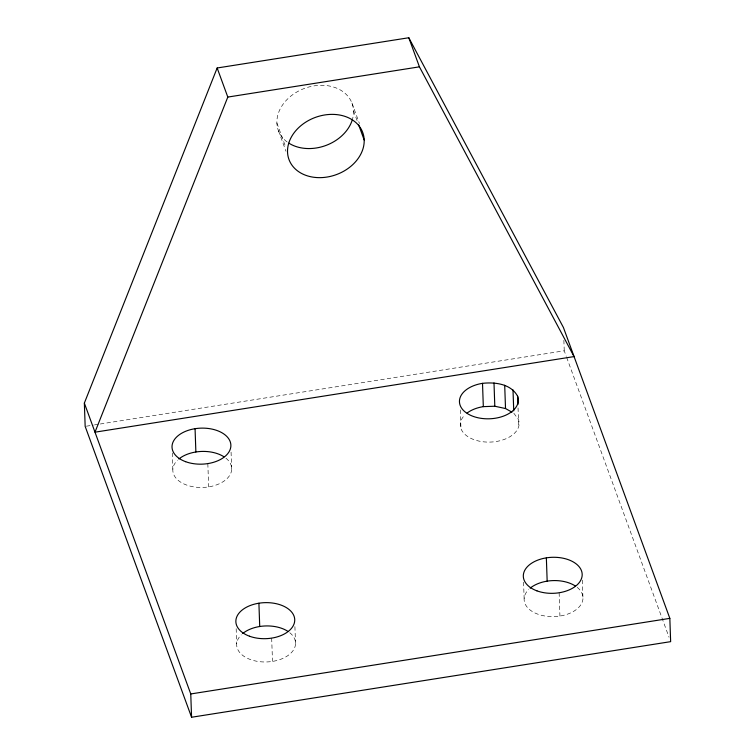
<?xml version="1.0" encoding="UTF-8"?>
<svg xmlns="http://www.w3.org/2000/svg" width="755" height="755" viewBox="0 0 755 755"><rect width="100%" height="100%" fill="white"/><g stroke="black" fill="none" stroke-linecap="round" stroke-linejoin="round"><path stroke-width="0.57" stroke-dasharray="3.77 2.83" d="M86.325 426.197L93.299 425.103M94.469 424.914L99.113 424.187M100.283 423.999L564.24 350.792L566.259 356.322M513.815 413.211L518.449 419.544A29.454 18.016 -2 0 1 484.606 441.939A29.454 18.016 -2 0 1 464.863 414.948M566.665 357.426L669.034 637.229M351.953 103.048L359.437 123.518M353.538 110.881L357.087 120.573M276.887 122.971L285.956 147.754M278.472 130.804L285.966 151.274M582.322 580.104L582.973 598.734M563.872 340.307L564.24 350.792M559.125 592.76L559.936 616.052M518.043 407.898L518.704 426.575M523.564 582.162L524.14 598.47M460.295 409.946L460.965 428.623M294.912 626.622L295.526 644.091M271.677 638.117L272.489 661.408M231.068 452.103L231.681 469.572M236.164 628.679L236.692 643.826M207.833 463.598L208.644 486.89M172.272 453L172.838 469.299M577.216 587.362A29.454 18.016 -2 0 1 573.828 611.229A29.454 18.016 -2 0 1 534.833 612.918A29.454 18.016 -2 0 1 528.717 589.466M289.769 632.718A29.454 18.016 -2 0 1 286.39 656.576A29.454 18.016 -2 0 1 247.385 658.275A29.454 18.016 -2 0 1 241.27 634.823M225.924 458.191A29.454 18.016 -2 0 1 222.536 482.058A29.454 18.016 -2 0 1 183.54 483.757A29.454 18.016 -2 0 1 177.416 460.305M287.117 141.959A39.279 30.474 -20.1 0 1 305.445 88.052A39.279 30.474 -20.1 0 1 352.51 119.12"/><path stroke-width="1.13" d="M84.352 403.094L217.157 67.988L408.795 37.75L563.428 327.5L669.836 618.364L670.648 641.656L191.572 717.25L85.164 426.386L84.352 403.094L190.76 693.958L191.572 717.25M217.157 67.988L227.802 97.074L94.988 432.181L574.064 356.586L419.431 66.836L408.795 37.75M227.802 97.074L419.431 66.836M190.76 693.958L669.836 618.364M517.637 396.252A29.454 18.016 -2 0 1 495.28 418.242A29.454 18.016 -2 0 1 460.144 405.331A29.454 18.016 -2 0 1 482.511 383.342C495.138 381.936 511.012 383.889 517.637 396.252L517.921 404.406M467.128 413.013A29.454 18.016 -2 0 1 483.323 406.634L494.808 406.228L505.52 408.54L511.975 412.173M358.663 124.886L364.184 139.968A39.279 30.474 -20.1 0 1 307.634 175.934A39.279 30.474 -20.1 0 1 305.756 122.14A39.279 30.474 -20.1 0 1 364.184 139.968M546.356 557.86L547.167 581.152M513.004 389.92L513.74 410.89M504.699 385.248L505.52 408.54M493.997 382.936L494.808 406.228M482.511 383.342L483.323 406.634M258.908 603.217L259.72 626.508M195.064 428.698L195.875 451.99M530.18 588.154A29.454 18.016 -2 0 1 575.253 585.946M242.732 633.511A29.454 18.016 -2 0 1 287.806 631.303M178.888 458.993A29.454 18.016 -2 0 1 223.961 456.784M352.207 120.149A39.279 30.474 -20.1 0 1 288.882 143.167M536.928 590.854A29.454 18.016 -2 0 0 582.162 575.442A29.454 18.016 -2 0 0 539.136 559.625A29.454 18.016 -2 0 0 536.928 590.854M249.48 636.21A29.454 18.016 -2 0 0 294.714 620.799A29.454 18.016 -2 0 0 251.689 604.981A29.454 18.016 -2 0 0 249.48 636.21M185.636 461.692A29.454 18.016 -2 0 0 230.86 446.28A29.454 18.016 -2 0 0 187.844 430.463A29.454 18.016 -2 0 0 185.636 461.692"/></g></svg>
